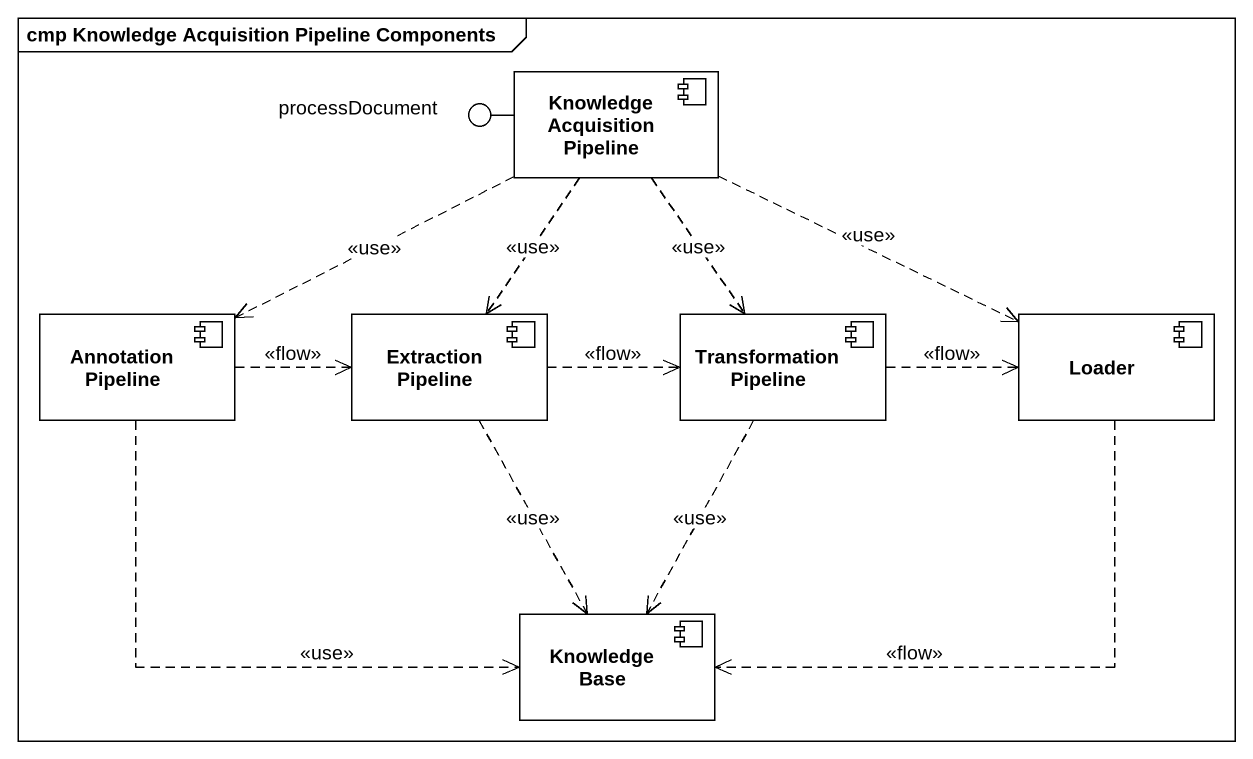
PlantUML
@startuml
mainframe cmp Knowledge Acquisition Pipeline Components
component "Knowledge Acquisition Pipeline" as Knowledge_Acquisition
() processDocument
component "Annotation Pipeline" as Annotation_Pipeline
component "Extraction Pipeline" as Extraction_Pipeline
component "Transformation Pipeline" as Transformation_Pipeline
component Loader
component "Knowledge Base" as Knowledge_Base
Knowledge_Acquisition -left- processDocument
Knowledge_Acquisition .left.> Annotation_Pipeline : <<use>>
Knowledge_Acquisition ..> Extraction_Pipeline : <<use>>
Knowledge_Acquisition ..> Transformation_Pipeline : <<use>>
Knowledge_Acquisition .right.> Loader : <<use>>
Annotation_Pipeline .right.> Extraction_Pipeline : <<flow>>
Annotation_Pipeline ..> Knowledge_Base : <<use>>
Extraction_Pipeline .right.> Transformation_Pipeline : <<flow>>
Extraction_Pipeline ..> Knowledge_Base : <<use>>
Transformation_Pipeline .right.> Loader : <<flow>>
Transformation_Pipeline ..> Knowledge_Base : <<use>>
Loader ..> Knowledge_Base : <<flow>>
@enduml
